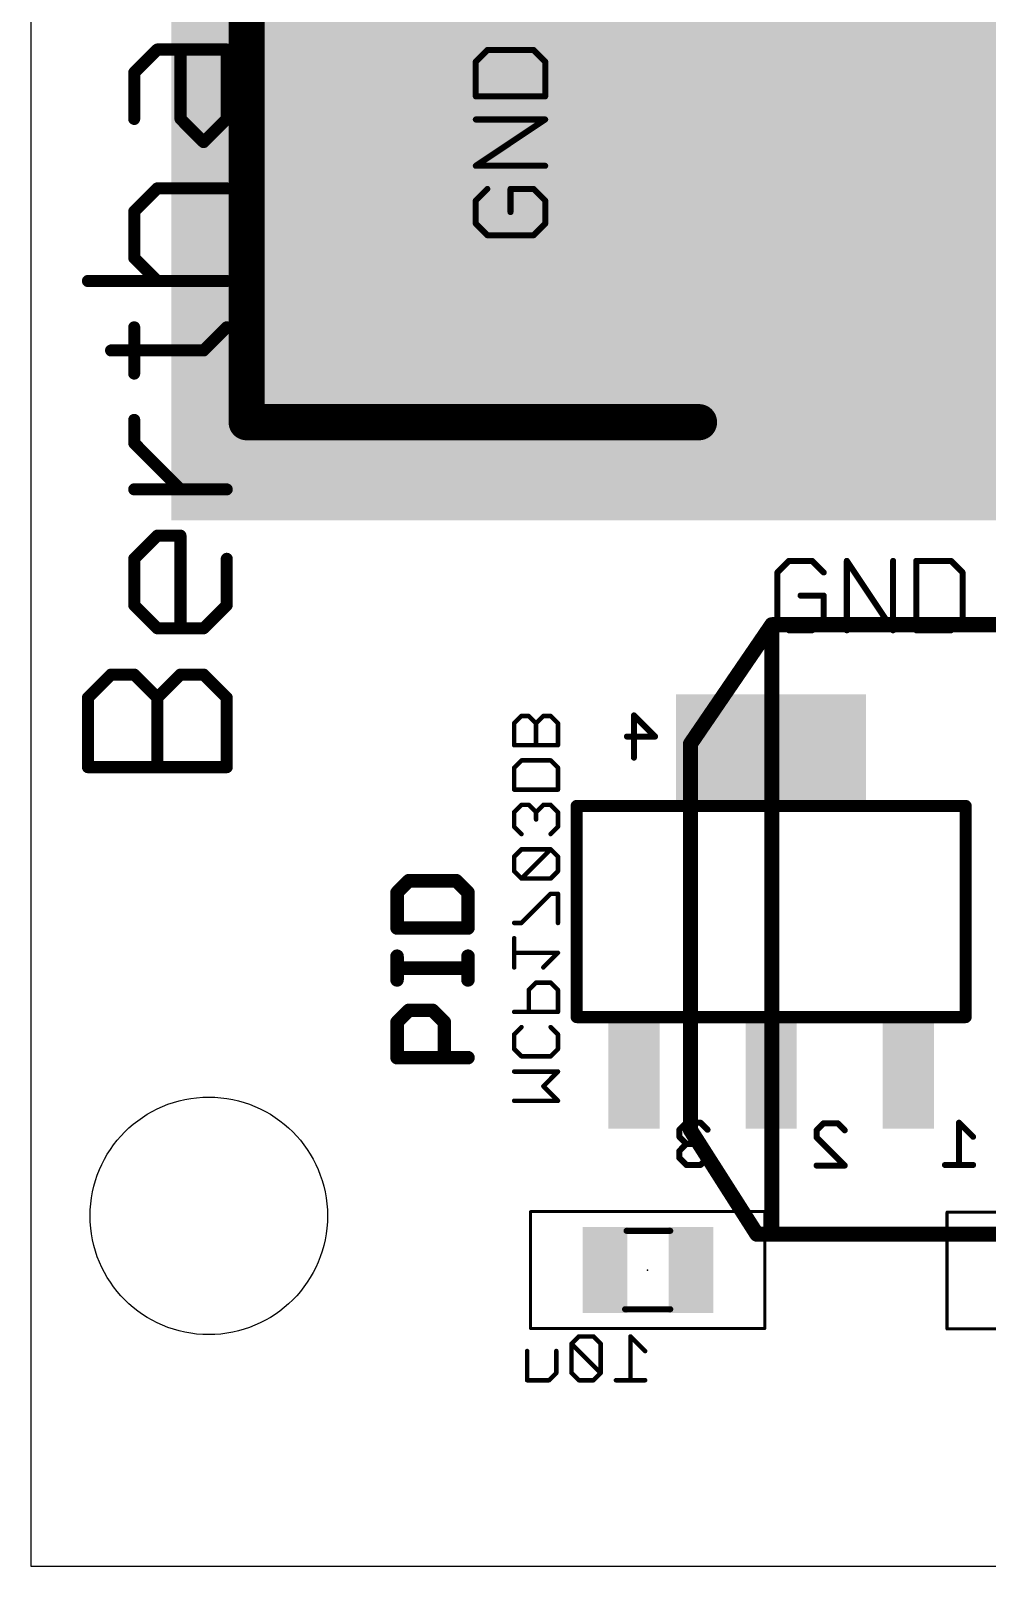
# Model space of a CAD drawing. Extents: x -5 to 95, y -7 to 91.
# Drawn here: x -5 to 11.11, y -2.9 to 22.95 of the extents above; entities that cross this region are included whole.
import ezdxf

# ---------------------------------------------------------------- set-up
doc = ezdxf.new("R2010")
doc.units = 0
for name, color, linetype in [('20', 7, 'CONTINUOUS'), ('21', 253, 'CONTINUOUS'), ('22', 253, 'CONTINUOUS'), ('23', 7, 'CONTINUOUS'), ('24', 7, 'CONTINUOUS'), ('27', 253, 'CONTINUOUS'), ('28', 253, 'CONTINUOUS'), ('40', 175, 'CONTINUOUS'), ('43', 82, 'CONTINUOUS'), ('51', 253, 'CONTINUOUS'), ('52', 253, 'CONTINUOUS')]:
    doc.layers.add(name, color=color, linetype=linetype)

# ---------------------------------------------------------------- blocks, each defined once
blk = doc.blocks.new('RECT')
blk.add_solid([(-0.5, -0.5), (0.5, -0.5), (-0.5, 0.5), (0.5, 0.5)])

msp = doc.modelspace()

# ---------------------------------------------------------------- linework, layer by layer
at = {"layer": '20'}
for p, q in [((-5, 81.7), (-5, -2.9)), ((-5, -2.9), (95, -2.9))]:
    msp.add_line(p, q, dxfattribs=at)
msp.add_circle((-2, 3), 2, dxfattribs=at)
at = {"layer": '21'}
for points, const_width in [([(-1.3619, 16.3632), (-1.3619, 25.7632)], 0.6096), ([(2.6928, 22.6292), (2.4979, 22.4343)], 0.1016), ([(3.4724, 22.6292), (2.6928, 22.6292)], 0.1016), ([(3.6673, 22.4343), (3.4724, 22.6292)], 0.1016), ([(2.4979, 22.4343), (2.4979, 21.8496)], 0.1016), ([(3.6673, 21.8496), (3.6673, 22.4343)], 0.1016), ([(2.4979, 21.8496), (3.6673, 21.8496)], 0.1016), ([(2.4979, 20.6802), (3.6673, 21.4598)], 0.1016), ([(3.6673, 21.4598), (2.4979, 21.4598)], 0.1016), ([(3.6673, 20.6802), (2.4979, 20.6802)], 0.1016), ([(2.6928, 20.2904), (2.4979, 20.0955)], 0.1016), ([(3.4724, 20.2904), (3.0826, 20.2904)], 0.1016), ([(3.0826, 20.2904), (3.0826, 19.9006)], 0.1016), ([(3.6673, 20.0955), (3.4724, 20.2904)], 0.1016), ([(2.4979, 20.0955), (2.4979, 19.7057)], 0.1016), ([(3.6673, 19.7057), (3.6673, 20.0955)], 0.1016), ([(2.4979, 19.7057), (2.6928, 19.5108)], 0.1016), ([(3.4724, 19.5108), (3.6673, 19.7057)], 0.1016), ([(2.6928, 19.5108), (3.4724, 19.5108)], 0.1016), ([(6.2581, 16.3632), (-1.3619, 16.3632)], 0.6096), ([(7.7738, 14.0284), (7.5789, 13.8335)], 0.1016), ([(8.1636, 14.0284), (7.7738, 14.0284)], 0.1016), ([(8.3585, 13.8335), (8.1636, 14.0284)], 0.1016), ([(8.7483, 12.859), (8.7483, 14.0284)], 0.1016), ([(8.7483, 14.0284), (9.5279, 12.859)], 0.1016), ([(9.5279, 12.859), (9.5279, 14.0284)], 0.1016), ([(9.9177, 14.0284), (9.9177, 12.859)], 0.1016), ([(10.5024, 14.0284), (9.9177, 14.0284)], 0.1016), ([(10.6973, 13.8335), (10.5024, 14.0284)], 0.1016), ([(7.5789, 13.8335), (7.5789, 13.0539)], 0.1016), ([(10.6973, 13.0539), (10.6973, 13.8335)], 0.1016), ([(8.3585, 13.4437), (7.9687, 13.4437)], 0.1016), ([(8.3585, 13.0539), (8.3585, 13.4437)], 0.1016), ([(7.5789, 13.0539), (7.7738, 12.859)], 0.1016), ([(8.1636, 12.859), (8.3585, 13.0539)], 0.1016), ([(10.5024, 12.859), (10.6973, 13.0539)], 0.1016), ([(7.7738, 12.859), (8.1636, 12.859)], 0.1016), ([(9.9177, 12.859), (10.5024, 12.859)], 0.1016)]:
    msp.add_lwpolyline(points, dxfattribs=dict(at, const_width=const_width))
for points, const_width in [([(2.6928, 22.6546, 1), (2.6928, 22.6038)], 0.0508), ([(2.7108, 22.6112, 1), (2.6749, 22.6471)], 0.0508), ([(3.4904, 22.6471, 1), (3.4545, 22.6112)], 0.0508), ([(3.4724, 22.6038, 1), (3.4724, 22.6546)], 0.0508), ([(2.5233, 22.4343, 1), (2.4725, 22.4343)], 0.0508), ([(2.48, 22.4522, 1), (2.5159, 22.4163)], 0.0508), ([(3.6927, 22.4343, 1), (3.6419, 22.4343)], 0.0508), ([(3.6494, 22.4163, 1), (3.6853, 22.4522)], 0.0508), ([(2.4979, 21.875, 1), (2.4979, 21.8242)], 0.0508), ([(2.4725, 21.8496, 1), (2.5233, 21.8496)], 0.0508), ([(3.6419, 21.8496, 1), (3.6927, 21.8496)], 0.0508), ([(3.6673, 21.8242, 1), (3.6673, 21.875)], 0.0508), ([(2.4979, 21.4852, 1), (2.4979, 21.4344)], 0.0508), ([(3.6814, 21.4386, 1), (3.6533, 21.4809)], 0.0508), ([(3.6673, 21.4344, 1), (3.6673, 21.4852)], 0.0508), ([(2.4979, 20.7056, 1), (2.4979, 20.6548)], 0.0508), ([(2.4839, 20.7013, 1), (2.512, 20.659)], 0.0508), ([(3.6673, 20.6548, 1), (3.6673, 20.7056)], 0.0508), ([(2.7108, 20.2724, 1), (2.6749, 20.3083)], 0.0508), ([(3.0826, 20.3158, 1), (3.0826, 20.265)], 0.0508), ([(3.108, 20.2904, 1), (3.0572, 20.2904)], 0.0508), ([(3.4904, 20.3083, 1), (3.4545, 20.2724)], 0.0508), ([(3.4724, 20.265, 1), (3.4724, 20.3158)], 0.0508), ([(2.5233, 20.0955, 1), (2.4725, 20.0955)], 0.0508), ([(2.48, 20.1134, 1), (2.5159, 20.0775)], 0.0508), ([(3.0572, 19.9006, 1), (3.108, 19.9006)], 0.0508), ([(3.6927, 20.0955, 1), (3.6419, 20.0955)], 0.0508), ([(3.6494, 20.0775, 1), (3.6853, 20.1134)], 0.0508), ([(2.4725, 19.7057, 1), (2.5233, 19.7057)], 0.0508), ([(2.5159, 19.7236, 1), (2.48, 19.6877)], 0.0508), ([(3.6419, 19.7057, 1), (3.6927, 19.7057)], 0.0508), ([(3.6853, 19.6877, 1), (3.6494, 19.7236)], 0.0508), ([(2.6928, 19.5362, 1), (2.6928, 19.4854)], 0.0508), ([(2.6749, 19.4928, 1), (2.7108, 19.5287)], 0.0508), ([(3.4545, 19.5287, 1), (3.4904, 19.4928)], 0.0508), ([(3.4724, 19.4854, 1), (3.4724, 19.5362)], 0.0508), ([(-1.3619, 16.5156, 1), (-1.3619, 16.2108)], 0.3048), ([(6.2581, 16.2108, 1), (6.2581, 16.5156)], 0.3048), ([(-1.5143, 16.3632, 1), (-1.2095, 16.3632)], 0.3048), ([(7.7738, 14.0538, 1), (7.7738, 14.003)], 0.0508), ([(7.7918, 14.0104, 1), (7.7559, 14.0463)], 0.0508), ([(8.1816, 14.0463, 1), (8.1457, 14.0104)], 0.0508), ([(8.1636, 14.003, 1), (8.1636, 14.0538)], 0.0508), ([(8.7737, 14.0284, 1), (8.7229, 14.0284)], 0.0508), ([(8.7695, 14.0424, 1), (8.7272, 14.0143)], 0.0508), ([(9.5533, 14.0284, 1), (9.5025, 14.0284)], 0.0508), ([(9.9431, 14.0284, 1), (9.8923, 14.0284)], 0.0508), ([(9.9177, 14.0538, 1), (9.9177, 14.003)], 0.0508), ([(10.5204, 14.0463, 1), (10.4845, 14.0104)], 0.0508), ([(10.5024, 14.003, 1), (10.5024, 14.0538)], 0.0508), ([(7.6043, 13.8335, 1), (7.5535, 13.8335)], 0.0508), ([(7.561, 13.8514, 1), (7.5969, 13.8155)], 0.0508), ([(8.3406, 13.8155, 1), (8.3765, 13.8514)], 0.0508), ([(10.7227, 13.8335, 1), (10.6719, 13.8335)], 0.0508), ([(10.6794, 13.8155, 1), (10.7153, 13.8514)], 0.0508), ([(7.9687, 13.4691, 1), (7.9687, 13.4183)], 0.0508), ([(8.3839, 13.4437, 1), (8.3331, 13.4437)], 0.0508), ([(8.3585, 13.4183, 1), (8.3585, 13.4691)], 0.0508), ([(7.5535, 13.0539, 1), (7.6043, 13.0539)], 0.0508), ([(7.5969, 13.0718, 1), (7.561, 13.0359)], 0.0508), ([(8.3331, 13.0539, 1), (8.3839, 13.0539)], 0.0508), ([(8.3765, 13.0359, 1), (8.3406, 13.0718)], 0.0508), ([(10.6719, 13.0539, 1), (10.7227, 13.0539)], 0.0508), ([(10.7153, 13.0359, 1), (10.6794, 13.0718)], 0.0508), ([(7.7738, 12.8844, 1), (7.7738, 12.8336)], 0.0508), ([(7.7559, 12.841, 1), (7.7918, 12.8769)], 0.0508), ([(8.1457, 12.8769, 1), (8.1816, 12.841)], 0.0508), ([(8.1636, 12.8336, 1), (8.1636, 12.8844)], 0.0508), ([(8.7229, 12.859, 1), (8.7737, 12.859)], 0.0508), ([(9.5025, 12.859, 1), (9.5533, 12.859)], 0.0508), ([(9.5068, 12.8449, 1), (9.5491, 12.873)], 0.0508), ([(9.9177, 12.8844, 1), (9.9177, 12.8336)], 0.0508), ([(9.8923, 12.859, 1), (9.9431, 12.859)], 0.0508), ([(10.4845, 12.8769, 1), (10.5204, 12.841)], 0.0508), ([(10.5024, 12.8336, 1), (10.5024, 12.8844)], 0.0508)]:
    msp.add_lwpolyline(points, format="xyb", dxfattribs=dict(at, const_width=const_width))
at = {"layer": '22'}
for points, const_width in [([(5.1618, 10.7149), (5.1618, 11.4267)], 0.1016), ([(5.1618, 11.4267), (5.5177, 11.0708)], 0.1016), ([(5.5177, 11.0708), (5.0432, 11.0708)], 0.1016), ([(4.1969, 9.9021), (4.1969, 6.3461)], 0.2032), ([(10.7501, 9.9021), (4.1969, 9.9021)], 0.2032), ([(10.7501, 6.3461), (10.7501, 9.9021)], 0.2032), ([(4.1969, 6.3461), (10.7501, 6.3461)], 0.2032), ([(6.046, 4.5687), (5.9274, 4.45)], 0.1016), ([(5.9274, 4.45), (5.9274, 4.3314)], 0.1016), ([(6.2833, 4.5687), (6.046, 4.5687)], 0.1016), ([(6.4019, 4.45), (6.2833, 4.5687)], 0.1016), ([(8.2388, 4.4406), (8.3574, 4.5593)], 0.1016), ([(8.2388, 4.322), (8.2388, 4.4406)], 0.1016), ([(8.3574, 4.5593), (8.5947, 4.5593)], 0.1016), ([(8.5947, 4.5593), (8.7133, 4.4406)], 0.1016), ([(10.8753, 4.3314), (10.6381, 4.5687)], 0.1016), ([(10.6381, 4.5687), (10.6381, 3.8569)], 0.1016), ([(5.9274, 4.3314), (6.046, 4.2128)], 0.1016), ([(6.046, 4.2128), (5.9274, 4.0941)], 0.1016), ([(5.9274, 4.0941), (5.9274, 3.9755)], 0.1016), ([(6.046, 4.2128), (6.1647, 4.2128)], 0.1016), ([(8.7133, 3.8475), (8.2388, 4.322)], 0.1016), ([(5.9274, 3.9755), (6.046, 3.8569)], 0.1016), ([(6.046, 3.8569), (6.2833, 3.8569)], 0.1016), ([(6.2833, 3.8569), (6.4019, 3.9755)], 0.1016), ([(8.2388, 3.8475), (8.7133, 3.8475)], 0.1016), ([(10.8753, 3.8569), (10.4008, 3.8569)], 0.1016)]:
    msp.add_lwpolyline(points, dxfattribs=dict(at, const_width=const_width))
for points, const_width in [([(5.1872, 11.4267, 1), (5.1364, 11.4267)], 0.0508), ([(5.1798, 11.4446, 1), (5.1439, 11.4087)], 0.0508), ([(5.0432, 11.0962, 1), (5.0432, 11.0454)], 0.0508), ([(5.5177, 11.0454, 1), (5.5177, 11.0962)], 0.0508), ([(5.4998, 11.0528, 1), (5.5357, 11.0887)], 0.0508), ([(5.1364, 10.7149, 1), (5.1872, 10.7149)], 0.0508), ([(4.2477, 9.9021, 1), (4.1461, 9.9021)], 0.1016), ([(4.1969, 9.9529, 1), (4.1969, 9.8513)], 0.1016), ([(10.8009, 9.9021, 1), (10.6993, 9.9021)], 0.1016), ([(10.7501, 9.8513, 1), (10.7501, 9.9529)], 0.1016), ([(4.1969, 6.3969, 1), (4.1969, 6.2953)], 0.1016), ([(4.1461, 6.3461, 1), (4.2477, 6.3461)], 0.1016), ([(10.6993, 6.3461, 1), (10.8009, 6.3461)], 0.1016), ([(10.7501, 6.2953, 1), (10.7501, 6.3969)], 0.1016), ([(5.9528, 4.45, 1), (5.902, 4.45)], 0.0508), ([(5.9094, 4.468, 1), (5.9454, 4.4321)], 0.0508), ([(6.046, 4.5941, 1), (6.046, 4.5433)], 0.0508), ([(6.064, 4.5507, 1), (6.0281, 4.5866)], 0.0508), ([(6.3013, 4.5866, 1), (6.2654, 4.5507)], 0.0508), ([(6.2833, 4.5433, 1), (6.2833, 4.5941)], 0.0508), ([(6.384, 4.4321, 1), (6.4199, 4.468)], 0.0508), ([(8.2642, 4.4406, 1), (8.2134, 4.4406)], 0.0508), ([(8.2208, 4.4586, 1), (8.2568, 4.4227)], 0.0508), ([(8.3574, 4.5847, 1), (8.3574, 4.5339)], 0.0508), ([(8.3754, 4.5413, 1), (8.3395, 4.5772)], 0.0508), ([(8.6127, 4.5772, 1), (8.5768, 4.5413)], 0.0508), ([(8.5947, 4.5339, 1), (8.5947, 4.5847)], 0.0508), ([(8.6954, 4.4227, 1), (8.7313, 4.4586)], 0.0508), ([(10.6635, 4.5687, 1), (10.6127, 4.5687)], 0.0508), ([(10.656, 4.5866, 1), (10.6201, 4.5507)], 0.0508), ([(5.9454, 4.3494, 1), (5.9094, 4.3134)], 0.0508), ([(5.902, 4.3314, 1), (5.9528, 4.3314)], 0.0508), ([(5.9528, 4.0941, 1), (5.902, 4.0941)], 0.0508), ([(5.9094, 4.1121, 1), (5.9454, 4.0762)], 0.0508), ([(6.046, 4.2382, 1), (6.046, 4.1874)], 0.0508), ([(6.064, 4.1948, 1), (6.0281, 4.2307)], 0.0508), ([(6.0281, 4.1948, 1), (6.064, 4.2307)], 0.0508), ([(6.1647, 4.1874, 1), (6.1647, 4.2382)], 0.0508), ([(8.2568, 4.34, 1), (8.2208, 4.304)], 0.0508), ([(8.2134, 4.322, 1), (8.2642, 4.322)], 0.0508), ([(10.8574, 4.3134, 1), (10.8933, 4.3494)], 0.0508), ([(5.9454, 3.9935, 1), (5.9094, 3.9575)], 0.0508), ([(5.902, 3.9755, 1), (5.9528, 3.9755)], 0.0508), ([(6.046, 3.8823, 1), (6.046, 3.8315)], 0.0508), ([(6.0281, 3.8389, 1), (6.064, 3.8748)], 0.0508), ([(6.2654, 3.8748, 1), (6.3013, 3.8389)], 0.0508), ([(6.2833, 3.8315, 1), (6.2833, 3.8823)], 0.0508), ([(6.4199, 3.9575, 1), (6.384, 3.9935)], 0.0508), ([(8.2388, 3.8729, 1), (8.2388, 3.8221)], 0.0508), ([(8.6954, 3.8295, 1), (8.7313, 3.8654)], 0.0508), ([(8.7133, 3.8221, 1), (8.7133, 3.8729)], 0.0508), ([(10.4008, 3.8823, 1), (10.4008, 3.8315)], 0.0508), ([(10.6127, 3.8569, 1), (10.6635, 3.8569)], 0.0508), ([(10.8753, 3.8315, 1), (10.8753, 3.8823)], 0.0508)]:
    msp.add_lwpolyline(points, format="xyb", dxfattribs=dict(at, const_width=const_width))
at = {"layer": '23'}
msp.add_point((-1.3619, 21.0632), dxfattribs=at)
at = {"layer": '24'}
for p in [(7.4735, 8.1241), (5.3932, 2.0881)]:
    msp.add_point(p, dxfattribs=at)
at = {"layer": '27'}
for points, const_width in [([(-3.2564, 22.2487), (-2.8666, 22.6385)], 0.2032), ([(-2.8666, 22.6385), (-1.6972, 22.6385)], 0.2032), ([(-2.4768, 21.4691), (-2.4768, 22.6385)], 0.2032), ([(-1.6972, 22.6385), (-1.6972, 21.4691)], 0.2032), ([(-3.2564, 21.4691), (-3.2564, 22.2487)], 0.2032), ([(-2.087, 21.0793), (-2.4768, 21.4691)], 0.2032), ([(-1.6972, 21.4691), (-2.087, 21.0793)], 0.2032), ([(-3.2564, 19.9099), (-2.8666, 20.2997)], 0.2032), ([(-2.8666, 20.2997), (-1.6972, 20.2997)], 0.2032), ([(-3.2564, 19.1303), (-3.2564, 19.9099)], 0.2032), ([(-2.8666, 18.7405), (-3.2564, 19.1303)], 0.2032), ([(-4.036, 18.7405), (-1.6972, 18.7405)], 0.2032), ([(-3.2564, 17.1813), (-3.2564, 17.9609)], 0.2032), ([(-2.087, 17.5711), (-1.6972, 17.9609)], 0.2032), ([(-3.6462, 17.5711), (-2.087, 17.5711)], 0.2032), ([(-3.2564, 16.0119), (-3.2564, 16.4017)], 0.2032), ([(-2.4768, 15.2323), (-3.2564, 16.0119)], 0.2032), ([(-1.6972, 15.2323), (-3.2564, 15.2323)], 0.2032), ([(-3.2564, 14.0629), (-2.8666, 14.4527)], 0.2032), ([(-2.8666, 14.4527), (-2.4768, 14.4527)], 0.2032), ([(-2.4768, 14.4527), (-2.4768, 12.8935)], 0.2032), ([(-3.2564, 13.2833), (-3.2564, 14.0629)], 0.2032), ([(-1.6972, 14.0629), (-1.6972, 13.2833)], 0.2032), ([(-2.8666, 12.8935), (-3.2564, 13.2833)], 0.2032), ([(-1.6972, 13.2833), (-2.087, 12.8935)], 0.2032), ([(-2.087, 12.8935), (-2.8666, 12.8935)], 0.2032), ([(-4.036, 11.7241), (-3.6462, 12.1139)], 0.2032), ([(-3.6462, 12.1139), (-3.2564, 12.1139)], 0.2032), ([(-3.2564, 12.1139), (-2.8666, 11.7241)], 0.2032), ([(-2.8666, 11.7241), (-2.4768, 12.1139)], 0.2032), ([(-2.4768, 12.1139), (-2.087, 12.1139)], 0.2032), ([(-2.087, 12.1139), (-1.6972, 11.7241)], 0.2032), ([(-4.036, 10.5547), (-4.036, 11.7241)], 0.2032), ([(-2.8666, 10.5547), (-2.8666, 11.7241)], 0.2032), ([(-1.6972, 11.7241), (-1.6972, 10.5547)], 0.2032), ([(-1.6972, 10.5547), (-4.036, 10.5547)], 0.2032), ([(1.3706, 8.6431), (1.1715, 8.444)], 0.2286), ([(1.1715, 8.444), (1.1715, 7.8466)], 0.2286), ([(2.1672, 8.6431), (1.3706, 8.6431)], 0.2286), ([(2.3663, 8.444), (2.1672, 8.6431)], 0.2286), ([(2.3663, 7.8466), (2.3663, 8.444)], 0.2286), ([(1.1715, 7.8466), (2.3663, 7.8466)], 0.2286), ([(1.1715, 6.9734), (1.1715, 7.3717)], 0.2286), ([(2.3663, 7.1726), (1.1715, 7.1726)], 0.2286), ([(2.3663, 6.9734), (2.3663, 7.3717)], 0.2286), ([(1.1715, 6.2611), (1.3706, 6.4603)], 0.2286), ([(1.3706, 6.4603), (1.7689, 6.4603)], 0.2286), ([(1.7689, 6.4603), (1.968, 6.2611)], 0.2286), ([(1.1715, 5.6637), (1.1715, 6.2611)], 0.2286), ([(1.968, 6.2611), (1.968, 5.6637)], 0.2286), ([(2.3663, 5.6637), (1.1715, 5.6637)], 0.2286)]:
    msp.add_lwpolyline(points, dxfattribs=dict(at, const_width=const_width))
for points, const_width in [([(-2.8666, 22.6893, 1), (-2.8666, 22.5877)], 0.1016), ([(-2.8307, 22.6026, 1), (-2.9026, 22.6744)], 0.1016), ([(-2.426, 22.6385, 1), (-2.5276, 22.6385)], 0.1016), ([(-1.6464, 22.6385, 1), (-1.748, 22.6385)], 0.1016), ([(-1.6972, 22.5877, 1), (-1.6972, 22.6893)], 0.1016), ([(-3.2924, 22.2846, 1), (-3.2205, 22.2128)], 0.1016), ([(-3.2056, 22.2487, 1), (-3.3072, 22.2487)], 0.1016), ([(-3.3072, 21.4691, 1), (-3.2056, 21.4691)], 0.1016), ([(-2.4409, 21.505, 1), (-2.5128, 21.4332)], 0.1016), ([(-2.5276, 21.4691, 1), (-2.426, 21.4691)], 0.1016), ([(-1.748, 21.4691, 1), (-1.6464, 21.4691)], 0.1016), ([(-1.6613, 21.4332, 1), (-1.7332, 21.505)], 0.1016), ([(-2.123, 21.1152, 1), (-2.0511, 21.0434)], 0.1016), ([(-2.123, 21.0434, 1), (-2.0511, 21.1152)], 0.1016), ([(-2.8666, 20.3505, 1), (-2.8666, 20.2489)], 0.1016), ([(-2.8307, 20.2638, 1), (-2.9026, 20.3356)], 0.1016), ([(-1.6972, 20.2489, 1), (-1.6972, 20.3505)], 0.1016), ([(-3.2924, 19.9458, 1), (-3.2205, 19.874)], 0.1016), ([(-3.2056, 19.9099, 1), (-3.3072, 19.9099)], 0.1016), ([(-3.2205, 19.1662, 1), (-3.2924, 19.0944)], 0.1016), ([(-3.3072, 19.1303, 1), (-3.2056, 19.1303)], 0.1016), ([(-4.036, 18.7913, 1), (-4.036, 18.6897)], 0.1016), ([(-2.9026, 18.7046, 1), (-2.8307, 18.7764)], 0.1016), ([(-1.6972, 18.6897, 1), (-1.6972, 18.7913)], 0.1016), ([(-3.2056, 17.9609, 1), (-3.3072, 17.9609)], 0.1016), ([(-1.6613, 17.925, 1), (-1.7332, 17.9968)], 0.1016), ([(-3.6462, 17.6219, 1), (-3.6462, 17.5203)], 0.1016), ([(-2.123, 17.607, 1), (-2.0511, 17.5352)], 0.1016), ([(-2.087, 17.5203, 1), (-2.087, 17.6219)], 0.1016), ([(-3.3072, 17.1813, 1), (-3.2056, 17.1813)], 0.1016), ([(-3.2056, 16.4017, 1), (-3.3072, 16.4017)], 0.1016), ([(-3.2205, 16.0478, 1), (-3.2924, 15.976)], 0.1016), ([(-3.3072, 16.0119, 1), (-3.2056, 16.0119)], 0.1016), ([(-3.2564, 15.2831, 1), (-3.2564, 15.1815)], 0.1016), ([(-2.5128, 15.1964, 1), (-2.4409, 15.2682)], 0.1016), ([(-1.6972, 15.1815, 1), (-1.6972, 15.2831)], 0.1016), ([(-2.8666, 14.5035, 1), (-2.8666, 14.4019)], 0.1016), ([(-2.8307, 14.4168, 1), (-2.9026, 14.4886)], 0.1016), ([(-2.426, 14.4527, 1), (-2.5276, 14.4527)], 0.1016), ([(-2.4768, 14.4019, 1), (-2.4768, 14.5035)], 0.1016), ([(-3.2924, 14.0988, 1), (-3.2205, 14.027)], 0.1016), ([(-3.2056, 14.0629, 1), (-3.3072, 14.0629)], 0.1016), ([(-1.6464, 14.0629, 1), (-1.748, 14.0629)], 0.1016), ([(-3.2205, 13.3192, 1), (-3.2924, 13.2474)], 0.1016), ([(-3.3072, 13.2833, 1), (-3.2056, 13.2833)], 0.1016), ([(-1.748, 13.2833, 1), (-1.6464, 13.2833)], 0.1016), ([(-1.6613, 13.2474, 1), (-1.7332, 13.3192)], 0.1016), ([(-2.8666, 12.9443, 1), (-2.8666, 12.8427)], 0.1016), ([(-2.9026, 12.8576, 1), (-2.8307, 12.9294)], 0.1016), ([(-2.5276, 12.8935, 1), (-2.426, 12.8935)], 0.1016), ([(-2.123, 12.9294, 1), (-2.0511, 12.8576)], 0.1016), ([(-2.087, 12.8427, 1), (-2.087, 12.9443)], 0.1016), ([(-3.6462, 12.1647, 1), (-3.6462, 12.0631)], 0.1016), ([(-3.6103, 12.078, 1), (-3.6822, 12.1498)], 0.1016), ([(-3.2205, 12.1498, 1), (-3.2924, 12.078)], 0.1016), ([(-3.2564, 12.0631, 1), (-3.2564, 12.1647)], 0.1016), ([(-2.4768, 12.1647, 1), (-2.4768, 12.0631)], 0.1016), ([(-2.4409, 12.078, 1), (-2.5128, 12.1498)], 0.1016), ([(-2.0511, 12.1498, 1), (-2.123, 12.078)], 0.1016), ([(-2.087, 12.0631, 1), (-2.087, 12.1647)], 0.1016), ([(-4.072, 11.76, 1), (-4.0001, 11.6882)], 0.1016), ([(-3.9852, 11.7241, 1), (-4.0868, 11.7241)], 0.1016), ([(-2.9026, 11.76, 1), (-2.8307, 11.6882)], 0.1016), ([(-2.8158, 11.7241, 1), (-2.9174, 11.7241)], 0.1016), ([(-2.9026, 11.6882, 1), (-2.8307, 11.76)], 0.1016), ([(-1.6464, 11.7241, 1), (-1.748, 11.7241)], 0.1016), ([(-1.7332, 11.6882, 1), (-1.6613, 11.76)], 0.1016), ([(-4.036, 10.6055, 1), (-4.036, 10.5039)], 0.1016), ([(-4.0868, 10.5547, 1), (-3.9852, 10.5547)], 0.1016), ([(-2.9174, 10.5547, 1), (-2.8158, 10.5547)], 0.1016), ([(-1.748, 10.5547, 1), (-1.6464, 10.5547)], 0.1016), ([(-1.6972, 10.5039, 1), (-1.6972, 10.6055)], 0.1016), ([(1.2286, 8.444, 1), (1.1143, 8.444)], 0.1143), ([(1.1311, 8.4844, 1), (1.2119, 8.4036)], 0.1143), ([(1.3706, 8.7003, 1), (1.3706, 8.586)], 0.1143), ([(1.411, 8.6027, 1), (1.3302, 8.6835)], 0.1143), ([(2.2076, 8.6835, 1), (2.1268, 8.6027)], 0.1143), ([(2.1672, 8.586, 1), (2.1672, 8.7003)], 0.1143), ([(2.4235, 8.444, 1), (2.3092, 8.444)], 0.1143), ([(2.3259, 8.4036, 1), (2.4067, 8.4844)], 0.1143), ([(1.1715, 7.9037, 1), (1.1715, 7.7894)], 0.1143), ([(1.1143, 7.8466, 1), (1.2286, 7.8466)], 0.1143), ([(2.3092, 7.8466, 1), (2.4235, 7.8466)], 0.1143), ([(2.3663, 7.7894, 1), (2.3663, 7.9037)], 0.1143), ([(1.2286, 7.3717, 1), (1.1143, 7.3717)], 0.1143), ([(1.1715, 7.2297, 1), (1.1715, 7.1154)], 0.1143), ([(2.4235, 7.3717, 1), (2.3092, 7.3717)], 0.1143), ([(2.3663, 7.1154, 1), (2.3663, 7.2297)], 0.1143), ([(1.1143, 6.9734, 1), (1.2286, 6.9734)], 0.1143), ([(2.3092, 6.9734, 1), (2.4235, 6.9734)], 0.1143), ([(1.3706, 6.5174, 1), (1.3706, 6.4031)], 0.1143), ([(1.411, 6.4198, 1), (1.3302, 6.5007)], 0.1143), ([(1.8093, 6.5007, 1), (1.7285, 6.4198)], 0.1143), ([(1.7689, 6.4031, 1), (1.7689, 6.5174)], 0.1143), ([(1.2286, 6.2611, 1), (1.1143, 6.2611)], 0.1143), ([(1.1311, 6.3015, 1), (1.2119, 6.2207)], 0.1143), ([(2.0252, 6.2611, 1), (1.9109, 6.2611)], 0.1143), ([(1.9276, 6.2207, 1), (2.0084, 6.3015)], 0.1143), ([(1.1715, 5.7209, 1), (1.1715, 5.6066)], 0.1143), ([(1.1143, 5.6637, 1), (1.2286, 5.6637)], 0.1143), ([(1.9109, 5.6637, 1), (2.0252, 5.6637)], 0.1143), ([(2.3663, 5.6066, 1), (2.3663, 5.7209)], 0.1143)]:
    msp.add_lwpolyline(points, format="xyb", dxfattribs=dict(at, const_width=const_width))
at = {"layer": '28', "const_width": 0.0762}
for points in [[(3.2676, 11.4168), (3.1447, 11.294)], [(3.3904, 11.4168), (3.2676, 11.4168)], [(3.5133, 11.294), (3.3904, 11.4168)], [(3.6362, 11.4168), (3.5133, 11.294)], [(3.7591, 11.4168), (3.6362, 11.4168)], [(3.8819, 11.294), (3.7591, 11.4168)], [(3.1447, 11.294), (3.1447, 10.9254)], [(3.5133, 10.9254), (3.5133, 11.294)], [(3.8819, 10.9254), (3.8819, 11.294)], [(3.1447, 10.9254), (3.8819, 10.9254)], [(3.1447, 10.5456), (3.2676, 10.6684)], [(3.2676, 10.6684), (3.7591, 10.6684)], [(3.7591, 10.6684), (3.8819, 10.5456)], [(3.1447, 10.1769), (3.1447, 10.5456)], [(3.8819, 10.5456), (3.8819, 10.1769)], [(3.8819, 10.1769), (3.1447, 10.1769)], [(3.2676, 9.92), (3.1447, 9.7971)], [(3.1447, 9.7971), (3.1447, 9.5514)], [(3.3904, 9.92), (3.2676, 9.92)], [(3.5133, 9.7971), (3.3904, 9.92)], [(3.6362, 9.92), (3.5133, 9.7971)], [(3.5133, 9.7971), (3.5133, 9.6743)], [(3.7591, 9.92), (3.6362, 9.92)], [(3.8819, 9.7971), (3.7591, 9.92)], [(3.8819, 9.5514), (3.8819, 9.7971)], [(3.1447, 9.5514), (3.2676, 9.4285)], [(3.7591, 9.4285), (3.8819, 9.5514)], [(3.2676, 9.1716), (3.1447, 9.0487)], [(3.1447, 9.0487), (3.1447, 8.803)], [(3.7591, 9.1716), (3.2676, 9.1716)], [(3.2676, 8.6801), (3.7591, 9.1716)], [(3.8819, 9.0487), (3.7591, 9.1716)], [(3.8819, 8.803), (3.8819, 9.0487)], [(3.1447, 8.803), (3.2676, 8.6801)], [(3.7591, 8.6801), (3.8819, 8.803)], [(3.2676, 8.6801), (3.7591, 8.6801)], [(3.7591, 8.4232), (3.2676, 7.9317)], [(3.8819, 8.4232), (3.7591, 8.4232)], [(3.8819, 7.9317), (3.8819, 8.4232)], [(3.2676, 7.9317), (3.1447, 7.9317)], [(3.1447, 7.1833), (3.1447, 7.6748)], [(3.8819, 7.429), (3.1447, 7.429)], [(3.6362, 7.1833), (3.8819, 7.429)], [(3.5133, 6.9264), (3.3904, 6.8035)], [(3.3904, 6.8035), (3.3904, 6.4349)], [(3.7591, 6.9264), (3.5133, 6.9264)], [(3.8819, 6.8035), (3.7591, 6.9264)], [(3.8819, 6.4349), (3.8819, 6.8035)], [(3.1447, 6.4349), (3.8819, 6.4349)], [(3.1447, 6.0551), (3.2676, 6.1779)], [(3.7591, 6.1779), (3.8819, 6.0551)], [(3.1447, 5.8093), (3.1447, 6.0551)], [(3.8819, 6.0551), (3.8819, 5.8093)], [(3.2676, 5.6865), (3.1447, 5.8093)], [(3.7591, 5.6865), (3.2676, 5.6865)], [(3.8819, 5.8093), (3.7591, 5.6865)], [(3.8819, 5.4295), (3.1447, 5.4295)], [(3.6362, 5.1838), (3.8819, 5.4295)], [(3.8819, 4.938), (3.6362, 5.1838)], [(3.1447, 4.938), (3.8819, 4.938)], [(4.2335, 0.9697), (4.1106, 0.8468)], [(4.1106, 0.8468), (4.1106, 0.3553)], [(4.6021, 0.3553), (4.1106, 0.8468)], [(4.4793, 0.9697), (4.2335, 0.9697)], [(4.6021, 0.8468), (4.4793, 0.9697)], [(4.6021, 0.3553), (4.6021, 0.8468)], [(5.3505, 0.724), (5.1048, 0.9697)], [(5.1048, 0.9697), (5.1048, 0.2325)], [(3.3622, 0.2325), (3.3622, 0.724)], [(3.8537, 0.724), (3.8537, 0.3553)], [(3.7308, 0.2325), (3.3622, 0.2325)], [(3.8537, 0.3553), (3.7308, 0.2325)], [(4.1106, 0.3553), (4.2335, 0.2325)], [(4.2335, 0.2325), (4.4793, 0.2325)], [(4.4793, 0.2325), (4.6021, 0.3553)], [(5.3505, 0.2325), (4.859, 0.2325)]]:
    msp.add_lwpolyline(points, dxfattribs=at)
at = {"layer": '28', "const_width": 0.0381}
for points in [[(3.2676, 11.4359, 1), (3.2676, 11.3978)], [(3.281, 11.4034, 1), (3.2541, 11.4303)], [(3.4039, 11.4303, 1), (3.377, 11.4034)], [(3.3904, 11.3978, 1), (3.3904, 11.4359)], [(3.6362, 11.4359, 1), (3.6362, 11.3978)], [(3.6497, 11.4034, 1), (3.6227, 11.4303)], [(3.7725, 11.4303, 1), (3.7456, 11.4034)], [(3.7591, 11.3978, 1), (3.7591, 11.4359)], [(3.1312, 11.3074, 1), (3.1582, 11.2805)], [(3.1638, 11.294, 1), (3.1257, 11.294)], [(3.5324, 11.294, 1), (3.4943, 11.294)], [(3.4998, 11.3074, 1), (3.5268, 11.2805)], [(3.4998, 11.2805, 1), (3.5268, 11.3074)], [(3.901, 11.294, 1), (3.8629, 11.294)], [(3.8685, 11.2805, 1), (3.8954, 11.3074)], [(3.1447, 10.9444, 1), (3.1447, 10.9063)], [(3.1257, 10.9254, 1), (3.1638, 10.9254)], [(3.4943, 10.9254, 1), (3.5324, 10.9254)], [(3.8629, 10.9254, 1), (3.901, 10.9254)], [(3.8819, 10.9063, 1), (3.8819, 10.9444)], [(3.2676, 10.6875, 1), (3.2676, 10.6494)], [(3.281, 10.655, 1), (3.2541, 10.6819)], [(3.7725, 10.6819, 1), (3.7456, 10.655)], [(3.7591, 10.6494, 1), (3.7591, 10.6875)], [(3.1312, 10.559, 1), (3.1582, 10.5321)], [(3.1638, 10.5456, 1), (3.1257, 10.5456)], [(3.901, 10.5456, 1), (3.8629, 10.5456)], [(3.8685, 10.5321, 1), (3.8954, 10.559)], [(3.1447, 10.196, 1), (3.1447, 10.1579)], [(3.1257, 10.1769, 1), (3.1638, 10.1769)], [(3.8629, 10.1769, 1), (3.901, 10.1769)], [(3.8819, 10.1579, 1), (3.8819, 10.196)], [(3.1312, 9.8106, 1), (3.1582, 9.7837)], [(3.1638, 9.7971, 1), (3.1257, 9.7971)], [(3.2676, 9.9391, 1), (3.2676, 9.901)], [(3.281, 9.9065, 1), (3.2541, 9.9335)], [(3.4039, 9.9335, 1), (3.377, 9.9065)], [(3.3904, 9.901, 1), (3.3904, 9.9391)], [(3.5324, 9.7971, 1), (3.4943, 9.7971)], [(3.4998, 9.8106, 1), (3.5268, 9.7837)], [(3.4998, 9.7837, 1), (3.5268, 9.8106)], [(3.6362, 9.9391, 1), (3.6362, 9.901)], [(3.6497, 9.9065, 1), (3.6227, 9.9335)], [(3.7725, 9.9335, 1), (3.7456, 9.9065)], [(3.7591, 9.901, 1), (3.7591, 9.9391)], [(3.901, 9.7971, 1), (3.8629, 9.7971)], [(3.8685, 9.7837, 1), (3.8954, 9.8106)], [(3.1582, 9.5649, 1), (3.1312, 9.5379)], [(3.1257, 9.5514, 1), (3.1638, 9.5514)], [(3.4943, 9.6743, 1), (3.5324, 9.6743)], [(3.8629, 9.5514, 1), (3.901, 9.5514)], [(3.8954, 9.5379, 1), (3.8685, 9.5649)], [(3.2541, 9.4151, 1), (3.281, 9.442)], [(3.7456, 9.442, 1), (3.7725, 9.4151)], [(3.1312, 9.0622, 1), (3.1582, 9.0353)], [(3.1638, 9.0487, 1), (3.1257, 9.0487)], [(3.2676, 9.1906, 1), (3.2676, 9.1525)], [(3.281, 9.1581, 1), (3.2541, 9.1851)], [(3.7725, 9.1851, 1), (3.7456, 9.1581)], [(3.7725, 9.1581, 1), (3.7456, 9.1851)], [(3.7591, 9.1525, 1), (3.7591, 9.1906)], [(3.901, 9.0487, 1), (3.8629, 9.0487)], [(3.8685, 9.0353, 1), (3.8954, 9.0622)], [(3.1582, 8.8165, 1), (3.1312, 8.7895)], [(3.1257, 8.803, 1), (3.1638, 8.803)], [(3.8629, 8.803, 1), (3.901, 8.803)], [(3.8954, 8.7895, 1), (3.8685, 8.8165)], [(3.2541, 8.6936, 1), (3.281, 8.6666)], [(3.2676, 8.6992, 1), (3.2676, 8.6611)], [(3.2541, 8.6666, 1), (3.281, 8.6936)], [(3.7456, 8.6936, 1), (3.7725, 8.6666)], [(3.7591, 8.6611, 1), (3.7591, 8.6992)], [(3.7591, 8.4422, 1), (3.7591, 8.4041)], [(3.7725, 8.4097, 1), (3.7456, 8.4367)], [(3.901, 8.4232, 1), (3.8629, 8.4232)], [(3.8819, 8.4041, 1), (3.8819, 8.4422)], [(3.1447, 7.9507, 1), (3.1447, 7.9126)], [(3.2541, 7.9452, 1), (3.281, 7.9182)], [(3.2676, 7.9126, 1), (3.2676, 7.9507)], [(3.8629, 7.9317, 1), (3.901, 7.9317)], [(3.1638, 7.6748, 1), (3.1257, 7.6748)], [(3.1447, 7.4481, 1), (3.1447, 7.41)], [(3.8954, 7.4156, 1), (3.8685, 7.4425)], [(3.8819, 7.41, 1), (3.8819, 7.4481)], [(3.1257, 7.1833, 1), (3.1638, 7.1833)], [(3.6227, 7.1968, 1), (3.6497, 7.1698)], [(3.4095, 6.8035, 1), (3.3714, 6.8035)], [(3.377, 6.8169, 1), (3.4039, 6.79)], [(3.5133, 6.9454, 1), (3.5133, 6.9073)], [(3.5268, 6.9129, 1), (3.4998, 6.9398)], [(3.7725, 6.9398, 1), (3.7456, 6.9129)], [(3.7591, 6.9073, 1), (3.7591, 6.9454)], [(3.901, 6.8035, 1), (3.8629, 6.8035)], [(3.8685, 6.79, 1), (3.8954, 6.8169)], [(3.1447, 6.4539, 1), (3.1447, 6.4158)], [(3.8819, 6.4158, 1), (3.8819, 6.4539)], [(3.281, 6.1645, 1), (3.2541, 6.1914)], [(3.3714, 6.4349, 1), (3.4095, 6.4349)], [(3.7725, 6.1914, 1), (3.7456, 6.1645)], [(3.8629, 6.4349, 1), (3.901, 6.4349)], [(3.1312, 6.0685, 1), (3.1582, 6.0416)], [(3.1638, 6.0551, 1), (3.1257, 6.0551)], [(3.901, 6.0551, 1), (3.8629, 6.0551)], [(3.8685, 6.0416, 1), (3.8954, 6.0685)], [(3.1582, 5.8228, 1), (3.1312, 5.7958)], [(3.1257, 5.8093, 1), (3.1638, 5.8093)], [(3.2676, 5.7055, 1), (3.2676, 5.6674)], [(3.2541, 5.673, 1), (3.281, 5.6999)], [(3.7456, 5.6999, 1), (3.7725, 5.673)], [(3.7591, 5.6674, 1), (3.7591, 5.7055)], [(3.8629, 5.8093, 1), (3.901, 5.8093)], [(3.8954, 5.7958, 1), (3.8685, 5.8228)], [(3.1447, 5.4486, 1), (3.1447, 5.4105)], [(3.8954, 5.416, 1), (3.8685, 5.443)], [(3.8819, 5.4105, 1), (3.8819, 5.4486)], [(3.6497, 5.1972, 1), (3.6227, 5.1703)], [(3.6227, 5.1972, 1), (3.6497, 5.1703)], [(3.1447, 4.9571, 1), (3.1447, 4.919)], [(3.8685, 4.9246, 1), (3.8954, 4.9515)], [(3.8819, 4.919, 1), (3.8819, 4.9571)], [(4.1297, 0.8468, 1), (4.0916, 0.8468)], [(4.1241, 0.8603, 1), (4.0972, 0.8334)], [(4.0972, 0.8603, 1), (4.1241, 0.8334)], [(4.2335, 0.9888, 1), (4.2335, 0.9507)], [(4.247, 0.9562, 1), (4.22, 0.9832)], [(4.4927, 0.9832, 1), (4.4658, 0.9562)], [(4.4793, 0.9507, 1), (4.4793, 0.9888)], [(4.6212, 0.8468, 1), (4.5831, 0.8468)], [(4.5886, 0.8334, 1), (4.6156, 0.8603)], [(5.1183, 0.9832, 1), (5.0913, 0.9562)], [(5.1238, 0.9697, 1), (5.0857, 0.9697)], [(3.3813, 0.724, 1), (3.3432, 0.724)], [(3.8728, 0.724, 1), (3.8347, 0.724)], [(5.3371, 0.7105, 1), (5.364, 0.7374)], [(3.3622, 0.2515, 1), (3.3622, 0.2134)], [(3.7174, 0.2459, 1), (3.7443, 0.219)], [(3.7308, 0.2134, 1), (3.7308, 0.2515)], [(3.8347, 0.3553, 1), (3.8728, 0.3553)], [(3.8672, 0.3419, 1), (3.8402, 0.3688)], [(4.0916, 0.3553, 1), (4.1297, 0.3553)], [(4.1241, 0.3688, 1), (4.0972, 0.3419)], [(4.2335, 0.2515, 1), (4.2335, 0.2134)], [(4.22, 0.219, 1), (4.247, 0.2459)], [(4.4658, 0.2459, 1), (4.4927, 0.219)], [(4.4793, 0.2134, 1), (4.4793, 0.2515)], [(4.5831, 0.3553, 1), (4.6212, 0.3553)], [(4.6156, 0.3419, 1), (4.5886, 0.3688)], [(4.5886, 0.3419, 1), (4.6156, 0.3688)], [(4.859, 0.2515, 1), (4.859, 0.2134)], [(5.3505, 0.2134, 1), (5.3505, 0.2515)], [(3.3432, 0.2325, 1), (3.3813, 0.2325)], [(5.0857, 0.2325, 1), (5.1238, 0.2325)]]:
    msp.add_lwpolyline(points, format="xyb", dxfattribs=at)
at = {"layer": '40', "const_width": 0.0508}
for points in [[(7.3662, 3.0711), (3.4202, 3.0711)], [(3.4202, 3.0711), (3.4202, 1.1051)], [(7.3662, 1.1051), (7.3662, 3.0711)], [(14.3818, 3.0621), (10.4358, 3.0621)], [(10.4358, 3.0621), (10.4358, 1.0961)], [(3.4202, 1.1051), (7.3662, 1.1051)], [(10.4358, 1.0961), (14.3818, 1.0961)]]:
    msp.add_lwpolyline(points, dxfattribs=at)
at = {"layer": '40', "const_width": 0.0254}
for points in [[(3.4202, 3.0838, 1), (3.4202, 3.0584)], [(3.4329, 3.0711, 1), (3.4075, 3.0711)], [(7.3789, 3.0711, 1), (7.3535, 3.0711)], [(7.3662, 3.0584, 1), (7.3662, 3.0838)], [(10.4358, 3.0748, 1), (10.4358, 3.0494)], [(10.4485, 3.0621, 1), (10.4231, 3.0621)], [(3.4202, 1.1178, 1), (3.4202, 1.0924)], [(3.4075, 1.1051, 1), (3.4329, 1.1051)], [(7.3535, 1.1051, 1), (7.3789, 1.1051)], [(7.3662, 1.0924, 1), (7.3662, 1.1178)], [(10.4358, 1.1088, 1), (10.4358, 1.0834)], [(10.4231, 1.0961, 1), (10.4485, 1.0961)]]:
    msp.add_lwpolyline(points, format="xyb", dxfattribs=at)
at = {"layer": '51', "const_width": 0.254}
for points in [[(7.4857, 12.9538), (6.1141, 10.9472)], [(16.0201, 12.9538), (7.4857, 12.9538)], [(7.4857, 2.6922), (7.4857, 12.9538)], [(6.1141, 10.9472), (6.1141, 4.4448)], [(6.1141, 4.4448), (7.2317, 2.6922)], [(7.2317, 2.6922), (7.4857, 2.6922)], [(7.4857, 2.6922), (16.0201, 2.6922)]]:
    msp.add_lwpolyline(points, dxfattribs=at)
at = {"layer": '51', "const_width": 0.127}
for points in [[(7.4857, 13.0173, 1), (7.4857, 12.8903)], [(7.5492, 12.9538, 1), (7.4222, 12.9538)], [(7.5381, 12.918, 1), (7.4333, 12.9896)], [(6.1776, 10.9472, 1), (6.0506, 10.9472)], [(6.0617, 10.983, 1), (6.1665, 10.9114)], [(6.0506, 4.4448, 1), (6.1776, 4.4448)], [(6.1676, 4.4789, 1), (6.0606, 4.4107)], [(7.2317, 2.7557, 1), (7.2317, 2.6287)], [(7.1782, 2.6581, 1), (7.2852, 2.7263)], [(7.4857, 2.7557, 1), (7.4857, 2.6287)], [(7.4222, 2.6922, 1), (7.5492, 2.6922)], [(7.4857, 2.6287, 1), (7.4857, 2.7557)]]:
    msp.add_lwpolyline(points, format="xyb", dxfattribs=at)
at = {"layer": '52', "const_width": 0.1016}
for points in [[(5.0372, 2.7481), (5.7742, 2.7481)], [(5.0122, 1.4281), (5.7742, 1.4281)]]:
    msp.add_lwpolyline(points, dxfattribs=at)
at = {"layer": '52', "const_width": 0.0508}
for points in [[(5.0372, 2.7735, 1), (5.0372, 2.7227)], [(5.7742, 2.7227, 1), (5.7742, 2.7735)], [(5.0122, 1.4535, 1), (5.0122, 1.4027)], [(5.7742, 1.4027, 1), (5.7742, 1.4535)]]:
    msp.add_lwpolyline(points, format="xyb", dxfattribs=at)

# ---------------------------------------------------------------- block references
at = {"layer": '43', "xscale": 12.7, "yscale": 17.78, "rotation": 270}
msp.add_blockref('RECT', (6.2581, 21.0632), dxfattribs=at)
at = {"layer": '52', "yscale": 1.8542, "rotation": 180}
for p, xscale in [((7.4735, 10.8546), 3.2004), ((7.4735, 10.8546), 3.2004), ((5.1621, 5.3936), 0.8636), ((5.1621, 5.3936), 0.8636), ((7.4735, 5.3936), 0.8636), ((7.4735, 5.3936), 0.8636), ((9.7849, 5.3936), 0.8636), ((9.7849, 5.3936), 0.8636)]:
    msp.add_blockref('RECT', p, dxfattribs=dict(at, xscale=xscale))
at = {"layer": '52', "xscale": 0.7501, "yscale": 1.4501}
for p in [(4.6761, 2.0869), (6.1239, 2.0869)]:
    msp.add_blockref('RECT', p, dxfattribs=at)

doc.saveas('drawing.dxf')
